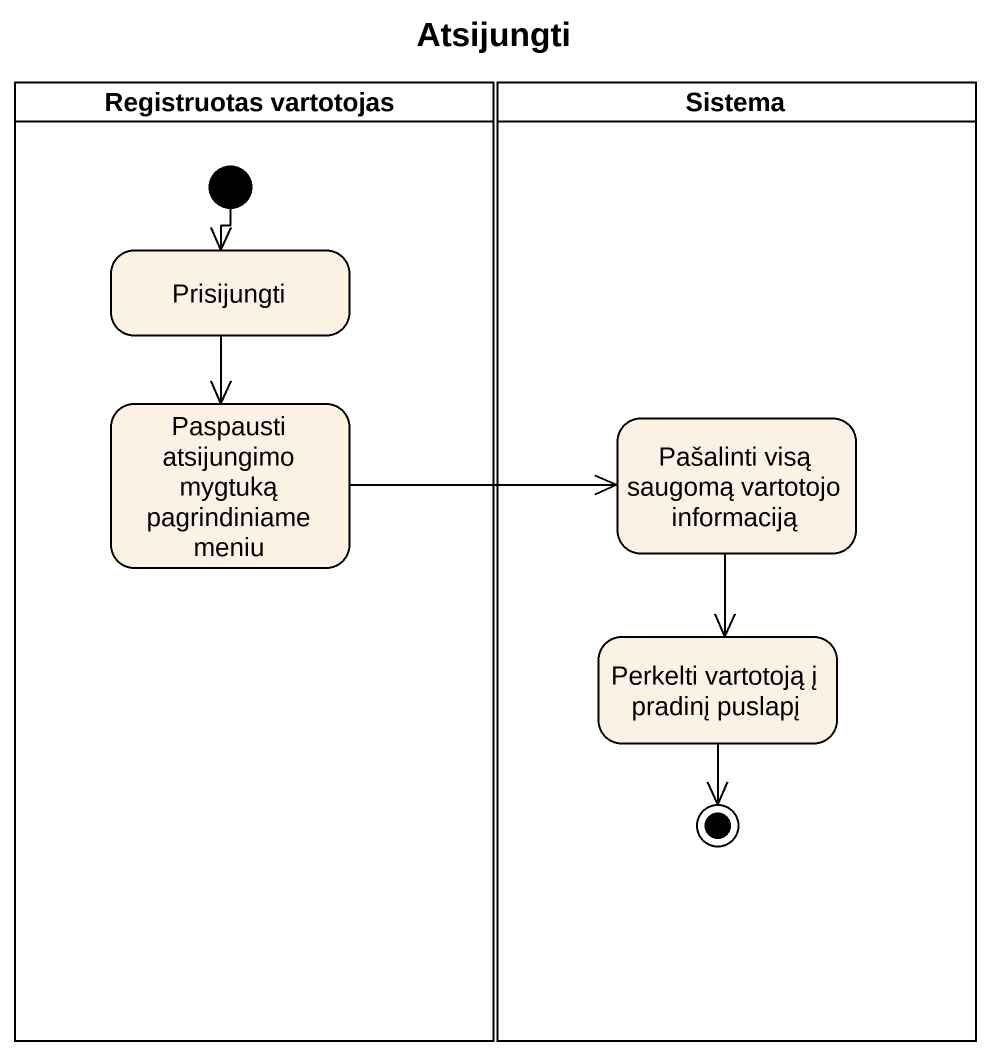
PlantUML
@startuml
title Atsijungti
hide empty description
state "Registruotas vartotojas" as Registruotas_vartotojas <<partition>> {
  state Prisijungti
  state "Paspausti atsijungimo mygtuką pagrindiniame meniu" as Paspausti_atsijungimo
  [*] --> Prisijungti
}
state Sistema <<partition>> {
  state "Pašalinti visą saugomą vartotojo informaciją" as Pašalinti_visą_saugomą
  state "Perkelti vartotoją į pradinį puslapį" as Perkelti_vartotoją_į
  Perkelti_vartotoją_į --> [*]
}
Prisijungti --> Paspausti_atsijungimo
Paspausti_atsijungimo -right-> Pašalinti_visą_saugomą
Pašalinti_visą_saugomą --> Perkelti_vartotoją_į
@enduml
